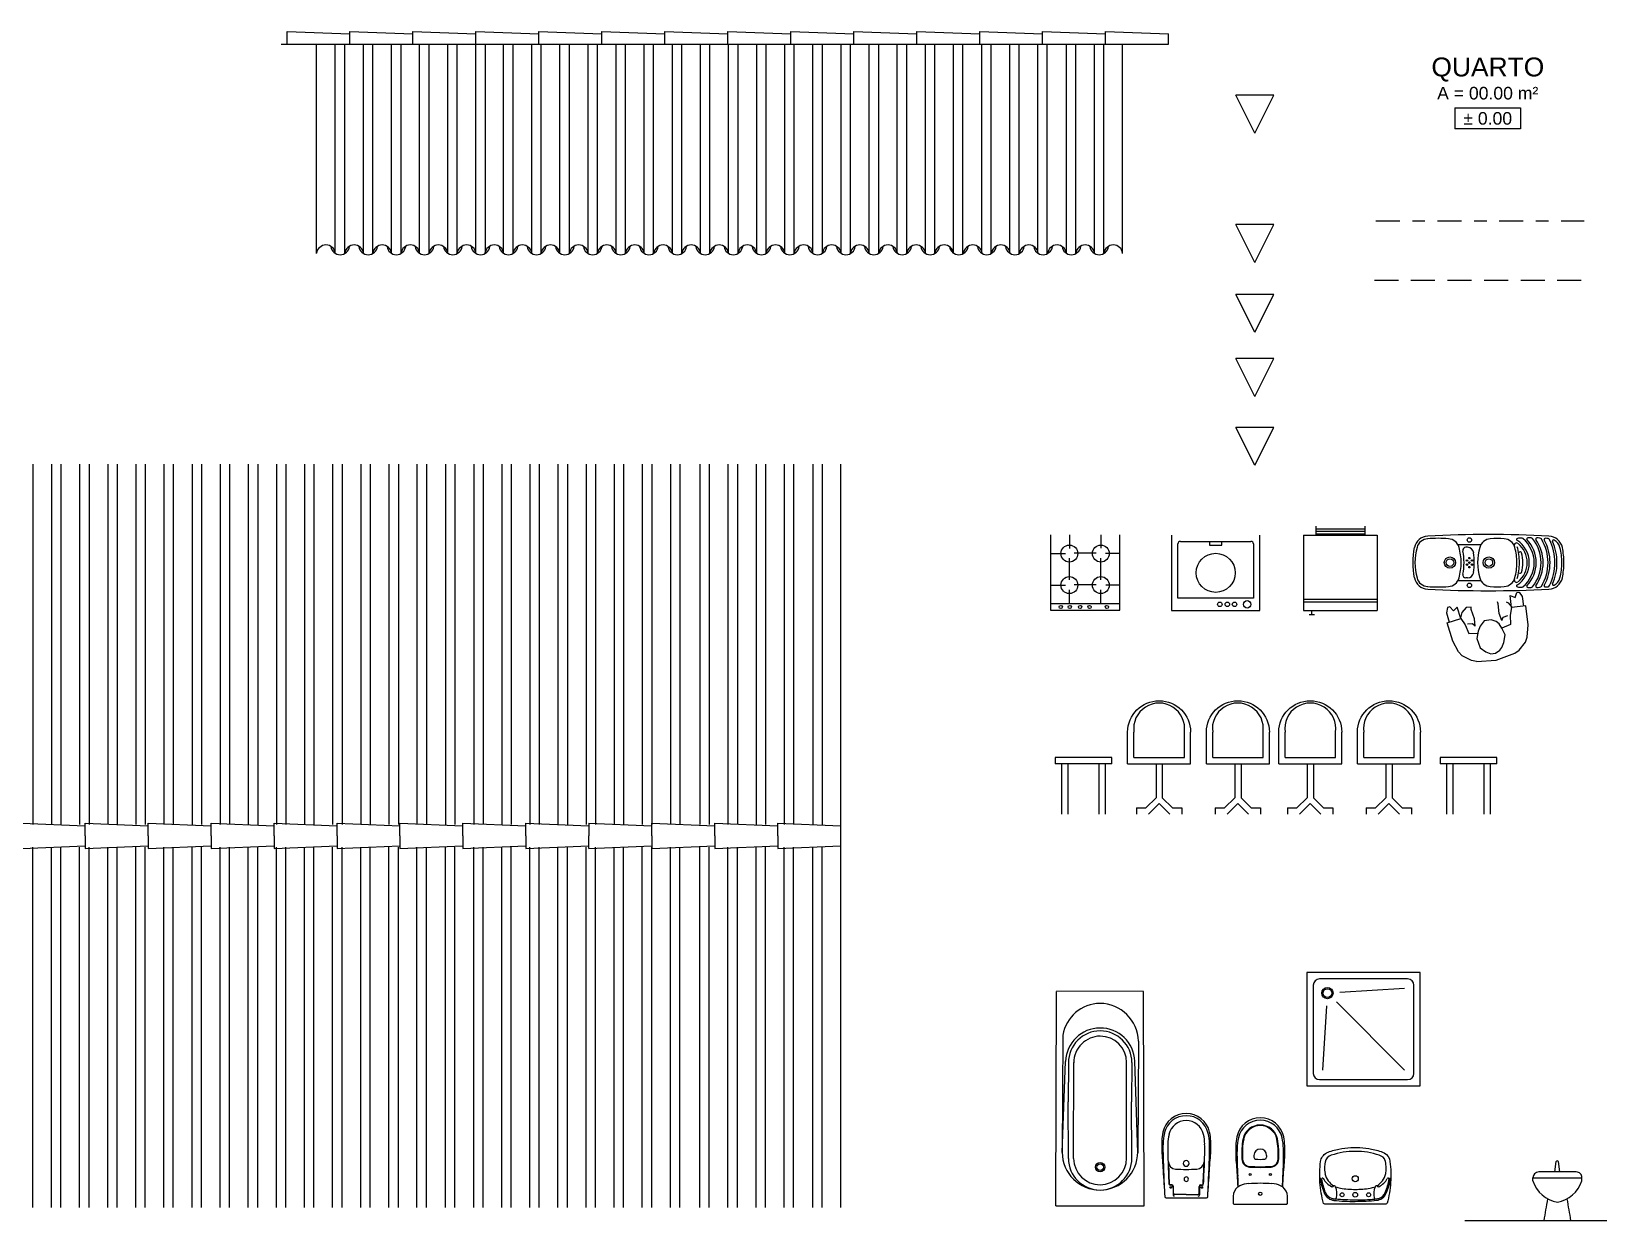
# Model space of a CAD drawing. Header units: millimetres. Extents: x 3638.9 to 3686.5, y 1948.8 to 1978.
# Drawn here: x 3652.98 to 3665.42, y 1967.97 to 1977.41 of the extents above; entities that cross this region are included whole.
import ezdxf

# ---------------------------------------------------------------- set-up
doc = ezdxf.new("R2010")
doc.units = ezdxf.units.MM
doc.linetypes.add('DASHDOT2', pattern=[12.7, 6.35, -3.175, 0, -3.175])
doc.linetypes.add('DASHED2', pattern=[9.525, 6.35, -3.175])
for name, color, linetype in [('Cobertura', 71, 'Continuous'), ('Cotas', 9, 'Continuous'), ('IS', 201, 'Continuous'), ('Janelas', 171, 'Continuous'), ('mobiliario', 61, 'Continuous'), ('Paredes', 7, 'Continuous'), ('Portas', 151, 'Continuous'), ('Texto', 51, 'Continuous'), ('Vista 2', 2, 'Continuous'), ('Vista 3', 8, 'Continuous')]:
    doc.layers.add(name, color=color, linetype=linetype)
doc.styles.get("Standard").update_dxf_attribs({"font": 'arial.ttf'})

msp = doc.modelspace()

# ---------------------------------------------------------------- linework, layer by layer
at = {"layer": 'Cobertura'}
for p, q in [((3655.009, 1977.412), (3655.509, 1977.392)), ((3655.009, 1977.312), (3655.009, 1977.412)), ((3655.509, 1977.412), (3656.009, 1977.392)), ((3655.509, 1977.312), (3655.509, 1977.412)), ((3656.009, 1977.412), (3656.509, 1977.392)), ((3656.009, 1977.312), (3656.009, 1977.412)), ((3656.509, 1977.312), (3656.509, 1977.412)), ((3656.509, 1977.412), (3657.009, 1977.392)), ((3657.009, 1977.412), (3657.509, 1977.392)), ((3657.009, 1977.312), (3657.009, 1977.412)), ((3657.509, 1977.312), (3657.509, 1977.412)), ((3657.509, 1977.412), (3658.009, 1977.392)), ((3658.009, 1977.312), (3658.009, 1977.412)), ((3658.009, 1977.412), (3658.509, 1977.392)), ((3658.509, 1977.412), (3659.009, 1977.392)), ((3658.509, 1977.312), (3658.509, 1977.412)), ((3659.009, 1977.312), (3659.009, 1977.412)), ((3659.009, 1977.412), (3659.509, 1977.392)), ((3659.509, 1977.412), (3660.009, 1977.392)), ((3659.509, 1977.312), (3659.509, 1977.412)), ((3660.009, 1977.312), (3660.009, 1977.412)), ((3660.009, 1977.412), (3660.509, 1977.392)), ((3660.509, 1977.412), (3661.009, 1977.392)), ((3660.509, 1977.312), (3660.509, 1977.412)), ((3661.009, 1977.312), (3661.009, 1977.412)), ((3661.009, 1977.412), (3661.509, 1977.392)), ((3661.509, 1977.412), (3662.009, 1977.392)), ((3661.509, 1977.312), (3661.509, 1977.412)), ((3654.962, 1977.312), (3662.009, 1977.312)), ((3655.244, 1975.65), (3655.244, 1977.312)), ((3655.392, 1975.65), (3655.392, 1977.312)), ((3655.467, 1975.65), (3655.467, 1977.312)), ((3655.616, 1975.65), (3655.616, 1977.312)), ((3655.691, 1975.65), (3655.691, 1977.312)), ((3655.839, 1975.65), (3655.839, 1977.312)), ((3655.914, 1975.65), (3655.914, 1977.312)), ((3656.062, 1975.65), (3656.062, 1977.312)), ((3656.137, 1975.65), (3656.137, 1977.312)), ((3656.286, 1975.65), (3656.286, 1977.312)), ((3656.361, 1975.65), (3656.361, 1977.312)), ((3656.509, 1975.65), (3656.509, 1977.312)), ((3656.584, 1975.65), (3656.584, 1977.312)), ((3656.729, 1975.65), (3656.729, 1977.312)), ((3656.804, 1975.65), (3656.804, 1977.312)), ((3656.952, 1975.65), (3656.952, 1977.312)), ((3657.027, 1975.65), (3657.027, 1977.312)), ((3657.176, 1975.65), (3657.176, 1977.312)), ((3657.251, 1975.65), (3657.251, 1977.312)), ((3657.399, 1975.65), (3657.399, 1977.312)), ((3657.474, 1975.65), (3657.474, 1977.312)), ((3657.622, 1975.65), (3657.622, 1977.312)), ((3657.697, 1975.65), (3657.697, 1977.312)), ((3657.845, 1975.65), (3657.845, 1977.312)), ((3657.92, 1975.65), (3657.92, 1977.312)), ((3658.069, 1975.65), (3658.069, 1977.312)), ((3658.144, 1975.65), (3658.144, 1977.312)), ((3658.292, 1975.65), (3658.292, 1977.312)), ((3658.367, 1975.65), (3658.367, 1977.312)), ((3658.515, 1975.65), (3658.515, 1977.312)), ((3658.59, 1975.65), (3658.59, 1977.312)), ((3658.739, 1975.65), (3658.739, 1977.312)), ((3658.814, 1975.65), (3658.814, 1977.312)), ((3658.962, 1975.65), (3658.962, 1977.312)), ((3659.037, 1975.65), (3659.037, 1977.312)), ((3659.185, 1975.65), (3659.185, 1977.312)), ((3659.26, 1975.65), (3659.26, 1977.312)), ((3659.408, 1975.65), (3659.408, 1977.312)), ((3659.483, 1975.65), (3659.483, 1977.312)), ((3659.483, 1975.65), (3659.483, 1977.312)), ((3659.632, 1975.65), (3659.632, 1977.312)), ((3659.707, 1975.65), (3659.707, 1977.312)), ((3659.855, 1975.65), (3659.855, 1977.312)), ((3659.93, 1975.65), (3659.93, 1977.312)), ((3660.078, 1975.65), (3660.078, 1977.312)), ((3660.153, 1975.65), (3660.153, 1977.312)), ((3660.301, 1975.65), (3660.301, 1977.312)), ((3660.376, 1975.65), (3660.376, 1977.312)), ((3660.525, 1975.65), (3660.525, 1977.312)), ((3660.6, 1975.65), (3660.6, 1977.312)), ((3660.748, 1975.65), (3660.748, 1977.312)), ((3660.823, 1975.65), (3660.823, 1977.312)), ((3660.971, 1975.65), (3660.971, 1977.312)), ((3661.046, 1975.65), (3661.046, 1977.312)), ((3661.198, 1975.65), (3661.198, 1977.312)), ((3661.273, 1975.65), (3661.273, 1977.312)), ((3661.421, 1975.65), (3661.421, 1977.312)), ((3661.496, 1975.65), (3661.496, 1977.312)), ((3661.644, 1975.65), (3661.644, 1977.312)), ((3662.009, 1977.312), (3662.009, 1977.392)), ((3652.99, 1973.976), (3652.99, 1971.116)), ((3653.138, 1973.976), (3653.138, 1971.116)), ((3653.213, 1973.976), (3653.213, 1971.116)), ((3653.362, 1973.976), (3653.362, 1971.116)), ((3653.437, 1973.976), (3653.437, 1971.116)), ((3653.585, 1973.976), (3653.585, 1971.116)), ((3653.66, 1973.976), (3653.66, 1971.116)), ((3653.808, 1973.976), (3653.808, 1971.116)), ((3653.883, 1973.976), (3653.883, 1971.116)), ((3654.031, 1973.976), (3654.031, 1971.116)), ((3654.106, 1973.976), (3654.106, 1971.116)), ((3654.255, 1973.976), (3654.255, 1971.116)), ((3654.33, 1973.976), (3654.33, 1971.116)), ((3654.478, 1973.976), (3654.478, 1971.116)), ((3654.553, 1973.976), (3654.553, 1971.116)), ((3654.701, 1973.976), (3654.701, 1971.116)), ((3654.776, 1973.976), (3654.776, 1971.116)), ((3654.925, 1973.976), (3654.925, 1971.116)), ((3655, 1973.976), (3655, 1971.116)), ((3655.148, 1973.976), (3655.148, 1971.116)), ((3655.223, 1973.976), (3655.223, 1971.116)), ((3655.371, 1973.976), (3655.371, 1971.116)), ((3655.446, 1973.976), (3655.446, 1971.116)), ((3655.594, 1973.976), (3655.594, 1971.116)), ((3655.669, 1973.976), (3655.669, 1971.116)), ((3655.818, 1973.976), (3655.818, 1971.116)), ((3655.893, 1973.976), (3655.893, 1971.116)), ((3656.041, 1973.976), (3656.041, 1971.116)), ((3656.116, 1973.976), (3656.116, 1971.116)), ((3656.267, 1973.976), (3656.267, 1971.116)), ((3656.342, 1973.976), (3656.342, 1971.116)), ((3656.491, 1973.976), (3656.491, 1971.116)), ((3656.566, 1973.976), (3656.566, 1971.116)), ((3656.714, 1973.976), (3656.714, 1971.116)), ((3656.789, 1973.976), (3656.789, 1971.116)), ((3656.937, 1973.976), (3656.937, 1971.116)), ((3657.012, 1973.976), (3657.012, 1971.116)), ((3657.16, 1973.976), (3657.16, 1971.116)), ((3657.235, 1973.976), (3657.235, 1971.116)), ((3657.384, 1973.976), (3657.384, 1971.116)), ((3657.459, 1973.976), (3657.459, 1971.116)), ((3657.607, 1973.976), (3657.607, 1971.116)), ((3657.682, 1973.976), (3657.682, 1971.116)), ((3657.83, 1973.976), (3657.83, 1971.116)), ((3657.905, 1973.976), (3657.905, 1971.116)), ((3658.053, 1973.976), (3658.053, 1971.116)), ((3658.128, 1973.976), (3658.128, 1971.116)), ((3658.286, 1973.976), (3658.286, 1971.116)), ((3658.361, 1973.976), (3658.361, 1971.116)), ((3658.51, 1973.976), (3658.51, 1971.116)), ((3658.585, 1973.976), (3658.585, 1971.116)), ((3658.733, 1973.976), (3658.733, 1971.116)), ((3658.808, 1973.976), (3658.808, 1971.116)), ((3658.956, 1973.976), (3658.956, 1971.116)), ((3659.031, 1973.976), (3659.031, 1971.116)), ((3659.183, 1973.976), (3659.183, 1971.116)), ((3659.258, 1973.976), (3659.258, 1971.116)), ((3659.406, 1971.027), (3659.406, 1973.976)), ((3652.906, 1971.127), (3653.406, 1971.107)), ((3653.406, 1971.127), (3653.906, 1971.107)), ((3653.406, 1971.027), (3653.406, 1971.127)), ((3653.906, 1971.127), (3654.406, 1971.107)), ((3653.906, 1971.027), (3653.906, 1971.127)), ((3654.406, 1971.027), (3654.406, 1971.127)), ((3654.406, 1971.127), (3654.906, 1971.107)), ((3654.906, 1971.027), (3654.906, 1971.127)), ((3654.906, 1971.127), (3655.406, 1971.107)), ((3655.406, 1971.127), (3655.906, 1971.107)), ((3655.406, 1971.027), (3655.406, 1971.127)), ((3655.906, 1971.127), (3656.406, 1971.107)), ((3655.906, 1971.027), (3655.906, 1971.127)), ((3656.406, 1971.127), (3656.906, 1971.107)), ((3656.406, 1971.027), (3656.406, 1971.127)), ((3656.906, 1971.027), (3656.906, 1971.127)), ((3656.906, 1971.127), (3657.406, 1971.107)), ((3657.406, 1971.127), (3657.906, 1971.107)), ((3657.406, 1971.127), (3657.406, 1971.027)), ((3657.906, 1971.127), (3658.406, 1971.107)), ((3657.906, 1971.027), (3657.906, 1971.127)), ((3658.406, 1971.027), (3658.406, 1971.127)), ((3658.406, 1971.127), (3658.906, 1971.107)), ((3658.906, 1971.127), (3659.406, 1971.107)), ((3658.906, 1971.027), (3658.906, 1971.127)), ((3652.906, 1970.926), (3653.406, 1970.946)), ((3652.99, 1968.077), (3652.99, 1970.937)), ((3653.138, 1968.077), (3653.138, 1970.937)), ((3653.213, 1968.077), (3653.213, 1970.937)), ((3653.362, 1968.077), (3653.362, 1970.937)), ((3653.406, 1971.026), (3653.406, 1970.926)), ((3653.406, 1970.926), (3653.906, 1970.946)), ((3653.437, 1968.077), (3653.437, 1970.937)), ((3653.585, 1968.077), (3653.585, 1970.937)), ((3653.66, 1968.077), (3653.66, 1970.937)), ((3653.808, 1968.077), (3653.808, 1970.937)), ((3653.883, 1968.077), (3653.883, 1970.937)), ((3653.906, 1971.026), (3653.906, 1970.926)), ((3653.906, 1970.926), (3654.406, 1970.946)), ((3654.031, 1968.077), (3654.031, 1970.937)), ((3654.106, 1968.077), (3654.106, 1970.937)), ((3654.255, 1968.077), (3654.255, 1970.937)), ((3654.33, 1968.077), (3654.33, 1970.937)), ((3654.406, 1971.026), (3654.406, 1970.926)), ((3654.406, 1970.926), (3654.906, 1970.946)), ((3654.478, 1968.077), (3654.478, 1970.937)), ((3654.553, 1968.077), (3654.553, 1970.937)), ((3654.701, 1968.077), (3654.701, 1970.937)), ((3654.776, 1968.077), (3654.776, 1970.937)), ((3654.906, 1971.026), (3654.906, 1970.926)), ((3654.906, 1970.926), (3655.406, 1970.946)), ((3654.925, 1968.077), (3654.925, 1970.937)), ((3655, 1968.077), (3655, 1970.937)), ((3655.148, 1968.077), (3655.148, 1970.937)), ((3655.223, 1968.077), (3655.223, 1970.937)), ((3655.371, 1968.077), (3655.371, 1970.937)), ((3655.406, 1971.026), (3655.406, 1970.926)), ((3655.406, 1970.926), (3655.906, 1970.946)), ((3655.446, 1968.077), (3655.446, 1970.937)), ((3655.594, 1968.077), (3655.594, 1970.937)), ((3655.669, 1968.077), (3655.669, 1970.937)), ((3655.818, 1968.077), (3655.818, 1970.937)), ((3655.893, 1968.077), (3655.893, 1970.937)), ((3655.906, 1971.026), (3655.906, 1970.926)), ((3655.906, 1970.926), (3656.406, 1970.946)), ((3656.041, 1968.077), (3656.041, 1970.937)), ((3656.116, 1968.077), (3656.116, 1970.937)), ((3656.267, 1968.077), (3656.267, 1970.937)), ((3656.342, 1968.077), (3656.342, 1970.937)), ((3656.406, 1971.026), (3656.406, 1970.926)), ((3656.406, 1970.926), (3656.906, 1970.946)), ((3656.491, 1968.077), (3656.491, 1970.937)), ((3656.566, 1968.077), (3656.566, 1970.937)), ((3656.714, 1968.077), (3656.714, 1970.937)), ((3656.789, 1968.077), (3656.789, 1970.937)), ((3656.906, 1971.026), (3656.906, 1970.926)), ((3656.906, 1970.926), (3657.406, 1970.946)), ((3656.937, 1968.077), (3656.937, 1970.937)), ((3657.012, 1968.077), (3657.012, 1970.937)), ((3657.16, 1968.077), (3657.16, 1970.937)), ((3657.235, 1968.077), (3657.235, 1970.937)), ((3657.384, 1968.077), (3657.384, 1970.937)), ((3657.406, 1970.926), (3657.406, 1971.026)), ((3657.406, 1970.926), (3657.906, 1970.946)), ((3657.459, 1968.077), (3657.459, 1970.937)), ((3657.607, 1968.077), (3657.607, 1970.937)), ((3657.682, 1968.077), (3657.682, 1970.937)), ((3657.83, 1968.077), (3657.83, 1970.937)), ((3657.905, 1968.077), (3657.905, 1970.937)), ((3657.906, 1971.026), (3657.906, 1970.926)), ((3657.906, 1970.926), (3658.406, 1970.946)), ((3658.053, 1968.077), (3658.053, 1970.937)), ((3658.128, 1968.077), (3658.128, 1970.937)), ((3658.286, 1968.077), (3658.286, 1970.937)), ((3658.361, 1968.077), (3658.361, 1970.937)), ((3658.406, 1971.026), (3658.406, 1970.926)), ((3658.406, 1970.926), (3658.906, 1970.946)), ((3658.51, 1968.077), (3658.51, 1970.937)), ((3658.585, 1968.077), (3658.585, 1970.937)), ((3658.733, 1968.077), (3658.733, 1970.937)), ((3658.808, 1968.077), (3658.808, 1970.937)), ((3658.906, 1971.026), (3658.906, 1970.926)), ((3658.906, 1970.926), (3659.406, 1970.946)), ((3658.956, 1968.077), (3658.956, 1970.937)), ((3659.031, 1968.077), (3659.031, 1970.937)), ((3659.183, 1968.077), (3659.183, 1970.937)), ((3659.258, 1968.077), (3659.258, 1970.937)), ((3659.406, 1968.077), (3659.406, 1971.026))]:
    msp.add_line(p, q, dxfattribs=at)
for centre, start, end in [((3655.318, 1975.642), 6.6343, 173.3657), ((3655.431, 1975.714), 186.6343, 353.3657), ((3655.542, 1975.642), 6.6343, 173.3657), ((3655.653, 1975.714), 186.6343, 353.3657), ((3655.765, 1975.642), 6.6343, 173.3657), ((3655.877, 1975.714), 186.6343, 353.3657), ((3655.988, 1975.642), 6.6343, 173.3657), ((3656.1, 1975.714), 186.6343, 353.3657), ((3656.211, 1975.642), 6.6343, 173.3657), ((3656.325, 1975.714), 186.6343, 353.3657), ((3656.435, 1975.642), 6.6343, 173.3657), ((3656.546, 1975.714), 186.6343, 353.3657), ((3656.655, 1975.642), 6.6343, 173.3657), ((3656.767, 1975.714), 186.6343, 353.3657), ((3656.878, 1975.642), 6.6343, 173.3657), ((3656.99, 1975.714), 186.6343, 353.3657), ((3657.101, 1975.642), 6.6343, 173.3657), ((3657.215, 1975.714), 186.6343, 353.3657), ((3657.325, 1975.642), 6.6343, 173.3657), ((3657.436, 1975.714), 186.6343, 353.3657), ((3657.548, 1975.642), 6.6343, 173.3657), ((3657.66, 1975.714), 186.6343, 353.3657), ((3657.771, 1975.642), 6.6343, 173.3657), ((3657.883, 1975.714), 186.6343, 353.3657), ((3657.995, 1975.642), 6.6343, 173.3657), ((3658.108, 1975.714), 186.6343, 353.3657), ((3658.218, 1975.642), 6.6343, 173.3657), ((3658.329, 1975.714), 186.6343, 353.3657), ((3658.441, 1975.642), 6.6343, 173.3657), ((3658.553, 1975.714), 186.6343, 353.3657), ((3658.664, 1975.642), 6.6343, 173.3657), ((3658.776, 1975.714), 186.6343, 353.3657), ((3658.888, 1975.642), 6.6343, 173.3657), ((3659.001, 1975.714), 186.6343, 353.3657), ((3659.111, 1975.642), 6.6343, 173.3657), ((3659.222, 1975.714), 186.6343, 353.3657), ((3659.334, 1975.642), 6.6343, 173.3657), ((3659.447, 1975.714), 186.6343, 353.3657), ((3659.557, 1975.642), 6.6343, 173.3657), ((3659.669, 1975.714), 186.6343, 353.3657), ((3659.781, 1975.642), 6.6343, 173.3657), ((3659.894, 1975.714), 186.6343, 353.3657), ((3660.004, 1975.642), 6.6343, 173.3657), ((3660.116, 1975.714), 186.6343, 353.3657), ((3660.227, 1975.642), 6.6343, 173.3657), ((3660.343, 1975.714), 186.6343, 353.3657), ((3660.454, 1975.642), 6.6343, 173.3657), ((3660.565, 1975.714), 186.6343, 353.3657), ((3660.677, 1975.642), 6.6343, 173.3657), ((3660.789, 1975.714), 186.6343, 353.3657), ((3660.9, 1975.642), 6.6343, 173.3657), ((3661.012, 1975.714), 186.6343, 353.3657), ((3661.123, 1975.642), 6.6343, 173.3657), ((3661.237, 1975.714), 186.6343, 353.3657), ((3661.347, 1975.642), 6.6343, 173.3657), ((3661.458, 1975.714), 186.6343, 353.3657), ((3661.57, 1975.642), 6.6343, 173.3657)]:
    msp.add_arc(centre, 0.0746, start, end, dxfattribs=at)
at = {"layer": 'Cotas'}
for p, q in [((3664.282, 1976.804), (3664.804, 1976.804)), ((3664.282, 1976.804), (3664.282, 1976.638)), ((3664.804, 1976.804), (3664.804, 1976.638)), ((3664.804, 1976.638), (3664.282, 1976.638))]:
    msp.add_line(p, q, dxfattribs=at)
at = {"layer": 'IS'}
for p, q in [((3663.157, 1969.841), (3663.157, 1969.141)), ((3663.907, 1969.891), (3663.207, 1969.891)), ((3663.37, 1969.785), (3663.883, 1969.817)), ((3663.957, 1969.141), (3663.957, 1969.841)), ((3661.113, 1968.089), (3661.119, 1969.792)), ((3661.81, 1969.792), (3661.119, 1969.794)), ((3661.816, 1968.089), (3661.81, 1969.792)), ((3663.341, 1969.708), (3663.883, 1969.165)), ((3663.264, 1969.678), (3663.231, 1969.165)), ((3661.169, 1969.444), (3661.164, 1968.514)), ((3661.769, 1969.397), (3661.764, 1968.509)), ((3661.164, 1968.514), (3661.191, 1969.236)), ((3661.214, 1969.225), (3661.211, 1968.914)), ((3661.255, 1968.466), (3661.256, 1969.226)), ((3661.675, 1968.468), (3661.676, 1969.227)), ((3661.718, 1969.227), (3661.715, 1968.916)), ((3661.764, 1968.509), (3661.741, 1969.238)), ((3663.207, 1969.091), (3663.907, 1969.091)), ((3661.213, 1968.466), (3661.211, 1968.914)), ((3661.717, 1968.468), (3661.715, 1968.916)), ((3662.687, 1968.49), (3662.687, 1968.475)), ((3662.787, 1968.49), (3662.787, 1968.475)), ((3665.075, 1968.358), (3665.086, 1968.441)), ((3665.115, 1968.358), (3665.104, 1968.441)), ((3664.902, 1968.288), (3664.902, 1968.312)), ((3665.246, 1968.358), (3664.948, 1968.358)), ((3665.29, 1968.288), (3665.29, 1968.312)), ((3662.034, 1968.257), (3662.022, 1968.257)), ((3662.034, 1968.253), (3662.022, 1968.253)), ((3662.044, 1968.243), (3662.044, 1968.176)), ((3662.048, 1968.189), (3662.048, 1968.243)), ((3662.251, 1968.189), (3662.251, 1968.243)), ((3662.254, 1968.243), (3662.254, 1968.176)), ((3662.264, 1968.257), (3662.277, 1968.257)), ((3662.264, 1968.253), (3662.277, 1968.253)), ((3665.29, 1968.309), (3664.902, 1968.309)), ((3661.113, 1968.089), (3661.816, 1968.089)), ((3662.149, 1968.179), (3662.058, 1968.179)), ((3662.149, 1968.179), (3662.241, 1968.179)), ((3662.952, 1968.106), (3662.952, 1968.163)), ((3664.362, 1967.972), (3670.836, 1967.972))]:
    msp.add_line(p, q, dxfattribs=at)
msp.add_lwpolyline([(3663.107, 1969.041), (3664.007, 1969.041), (3664.007, 1969.941), (3663.107, 1969.941)], close=True, dxfattribs=at)
for points in [[(3662.31, 1968.153, 0.393552), (3662.32, 1968.163, 0.003469), (3662.333, 1968.37, -0.004472), (3662.339, 1968.451, 0.032048), (3662.344, 1968.604, 0.043048), (3662.335, 1968.673, 0.354689), (3662.149, 1968.823, 0.354689), (3661.963, 1968.673, 0.043048), (3661.955, 1968.604, 0.032048), (3661.96, 1968.451, -0.004472), (3661.965, 1968.37, 0.003469), (3661.979, 1968.163, 0.393552), (3661.989, 1968.153), (3662.149, 1968.153)], [(3662.737, 1968.103), (3662.946, 1968.103, 0.414214), (3662.952, 1968.109), (3662.952, 1968.166, 0.238984), (3662.915, 1968.239, 0.001601), (3662.921, 1968.335, -0.004472), (3662.927, 1968.415, 0.032048), (3662.931, 1968.568, 0.043048), (3662.923, 1968.637, 0.354689), (3662.737, 1968.788, 0.354689), (3662.551, 1968.637, 0.043048), (3662.543, 1968.568, 0.032048), (3662.547, 1968.415, -0.004472), (3662.553, 1968.335, 0.001601), (3662.559, 1968.239, 0.238984), (3662.522, 1968.166), (3662.522, 1968.109, 0.414214), (3662.528, 1968.103)], [(3663.362, 1968.54, -0.040709), (3663.457, 1968.552), (3663.491, 1968.553), (3663.527, 1968.552, -0.040709), (3663.621, 1968.54, -0.052997), (3663.72, 1968.51, -0.250363), (3663.767, 1968.441, -0.053538), (3663.772, 1968.274, -0.051436), (3663.744, 1968.11, -0.364904), (3663.734, 1968.103), (3663.491, 1968.103), (3663.249, 1968.103, -0.323644), (3663.239, 1968.109, -0.051895), (3663.211, 1968.274, -0.053129), (3663.216, 1968.44, -0.254189), (3663.264, 1968.51, -0.052997), (3663.362, 1968.54, -0.093119)]]:
    msp.add_lwpolyline(points, format="xyb", close=True, dxfattribs=at)
for centre, radius in [((3663.27, 1969.778), 0.045), ((3663.27, 1969.778), 0.035), ((3661.465, 1968.397), 0.0375), ((3661.465, 1968.397), 0.026), ((3662.657, 1968.339), 0.008), ((3662.817, 1968.339), 0.008), ((3663.491, 1968.304), 0.0244), ((3662.027, 1968.236), 0.0075), ((3662.272, 1968.236), 0.0075), ((3662.737, 1968.185), 0.0135), ((3663.387, 1968.177), 0.0159), ((3663.491, 1968.177), 0.0186), ((3663.597, 1968.177), 0.0159)]:
    msp.add_circle(centre, radius, dxfattribs=at)
for centre, radius, start, end in [((3663.207, 1969.841), 0.05, 90, 180), ((3663.907, 1969.841), 0.05, 0, 90), ((3661.466, 1969.396), 0.3, 90.1968, 170.9313), ((3661.463, 1969.39), 0.306, 1.3188, 89.7297), ((3661.466, 1969.226), 0.275, 90.1968, 177.9782), ((3661.466, 1969.226), 0.252, 90.1968, 180.1968), ((3661.466, 1969.226), 0.21, 90.1968, 180.1968), ((3661.466, 1969.226), 0.275, 2.4153, 90.1968), ((3661.466, 1969.226), 0.252, 0.1968, 90.1968), ((3661.466, 1969.226), 0.21, 0.1968, 90.1968), ((3663.207, 1969.141), 0.05, 180, 270), ((3663.907, 1969.141), 0.05, 270, 0), ((3662.149, 1968.627), 0.178, 90, 167.7106), ((3662.149, 1968.627), 0.14, 90, 167.7106), ((3662.149, 1968.627), 0.178, 12.2894, 90), ((3662.149, 1968.627), 0.14, 12.2894, 90), ((3662.737, 1968.591), 0.178, 90, 167.7106), ((3662.737, 1968.591), 0.14, 90, 167.7106), ((3662.737, 1968.591), 0.135, 90, 167.7106), ((3662.737, 1968.591), 0.178, 12.2894, 90), ((3662.737, 1968.591), 0.14, 12.2894, 90), ((3662.737, 1968.591), 0.135, 12.2894, 90), ((3663.264, 1968.533), 1.3, 177.8769, 180.8943), ((3662.415, 1968.569), 0.45, 167.7106, 178.4657), ((3663.264, 1968.533), 1.262, 177.8769, 180.8943), ((3662.415, 1968.569), 0.412, 167.7106, 178.4657), ((3661.884, 1968.569), 0.412, 1.5343, 12.2894), ((3661.034, 1968.533), 1.262, 359.1057, 2.1231), ((3661.884, 1968.569), 0.45, 1.5343, 12.2894), ((3661.034, 1968.533), 1.3, 359.1057, 2.1231), ((3663.003, 1968.533), 0.45, 167.7106, 178.4657), ((3663.003, 1968.533), 0.412, 167.7106, 178.4657), ((3663.003, 1968.533), 0.407, 167.7106, 178.4657), ((3662.471, 1968.533), 0.407, 1.5343, 12.2894), ((3662.471, 1968.533), 0.412, 1.5343, 12.2894), ((3662.471, 1968.533), 0.45, 1.5343, 12.2894), ((3661.464, 1968.515), 0.3, 180.1968, 270.1968), ((3661.465, 1968.467), 0.252, 180.1968, 270.1968), ((3661.465, 1968.467), 0.21, 180.1968, 270.1968), ((3661.465, 1968.467), 0.21, 270.1968, 0.1968), ((3661.464, 1968.515), 0.3, 270.1968, 0.1968), ((3661.465, 1968.467), 0.252, 270.1968, 0.1968), ((3667.464, 1968.61), 5.5, 181.0116, 182.6085), ((3667.464, 1968.61), 5.462, 181.0116, 182.6085), ((3667.464, 1968.61), 5.459, 181.7896, 182.6085), ((3662.068, 1968.441), 0.06, 181.7896, 267.5903), ((3662.149, 1968.426), 0.023, 90, 270), ((3662.149, 1968.426), 0.023, 270, 90), ((3662.231, 1968.441), 0.06, 272.4097, 358.2104), ((3656.835, 1968.61), 5.459, 357.3915, 358.2104), ((3656.835, 1968.61), 5.462, 357.3915, 358.9884), ((3656.835, 1968.61), 5.5, 357.3915, 358.9884), ((3663.852, 1968.497), 1.3, 177.8769, 180.8943), ((3668.052, 1968.574), 5.5, 181.0116, 182.6085), ((3663.852, 1968.497), 1.262, 177.8769, 180.8943), ((3668.052, 1968.574), 5.462, 181.0116, 181.1837), ((3662.656, 1968.462), 0.065, 181.1837, 266.7423), ((3663.852, 1968.497), 1.257, 177.8769, 180.8943), ((3668.052, 1968.574), 5.457, 181.0116, 181.1837), ((3662.656, 1968.462), 0.06, 181.1837, 266.7423), ((3662.737, 1968.49), 0.05, 360, 180), ((3662.702, 1968.475), 0.015, 180, 262.9459), ((3662.737, 1968.758), 0.3, 262.9459, 277.0541), ((3662.772, 1968.475), 0.015, 277.0541, 360), ((3662.819, 1968.462), 0.065, 273.2577, 358.8163), ((3662.819, 1968.462), 0.06, 273.2577, 358.8163), ((3661.622, 1968.497), 1.257, 359.1057, 2.1231), ((3657.423, 1968.574), 5.457, 358.8163, 358.9884), ((3661.622, 1968.497), 1.262, 359.1057, 2.1231), ((3657.423, 1968.574), 5.462, 358.8163, 358.9884), ((3657.423, 1968.574), 5.5, 357.3915, 358.9884), ((3661.622, 1968.497), 1.3, 359.1057, 2.1231), ((3663.477, 1968.39), 0.23, 165.8769, 190.7309), ((3663.316, 1968.427), 0.0652, 103.3028, 171.0562), ((3663.488, 1967.952), 0.57, 89.6991, 109.1598), ((3663.494, 1967.945), 0.577, 70.9575, 90.2999), ((3663.667, 1968.427), 0.0652, 17.2775, 76.6972), ((3663.507, 1968.39), 0.23, 349.2691, 14.1231), ((3665.095, 1968.437), 0.00978, 21.7005, 158.2995), ((3676.956, 1968.984), 15, 182.3853, 183.1369), ((3676.956, 1968.984), 14.962, 182.3853, 182.7612), ((3676.956, 1968.984), 14.959, 182.3853, 182.7612), ((3662.149, 1970.379), 2, 267.5903, 270), ((3662.149, 1968.301), 0.0175, 90, 270), ((3662.149, 1970.379), 2, 270, 272.4097), ((3662.149, 1968.301), 0.0175, 270, 90), ((3647.342, 1968.984), 14.959, 357.2388, 357.6147), ((3647.342, 1968.984), 14.962, 357.2388, 357.6147), ((3647.342, 1968.984), 15, 356.8631, 357.6147), ((3677.544, 1968.948), 15, 182.3853, 182.7047), ((3662.737, 1969.895), 1.495, 266.7423, 273.2577), ((3662.737, 1969.895), 1.5, 266.7423, 273.2577), ((3647.93, 1968.948), 15, 357.2953, 357.6147), ((3663.58, 1968.344), 0.368, 185.0481, 205.6474), ((3663.399, 1968.377), 0.152, 191.3963, 216.3097), ((3663.584, 1968.377), 0.152, 323.6903, 348.6037), ((3663.403, 1968.344), 0.368, 334.3526, 354.9519), ((3664.948, 1968.312), 0.046, 90, 180), ((3665.247, 1968.315), 0.0433, 356.3749, 91.7765), ((3662.022, 1968.263), 0.01, 182.7612, 270), ((3662.022, 1968.263), 0.0065, 182.7612, 270), ((3662.034, 1968.243), 0.0135, 360, 90), ((3662.034, 1968.243), 0.01, 360, 90), ((3662.058, 1968.189), 0.01, 180, 270), ((3662.241, 1968.189), 0.01, 270, 360), ((3662.264, 1968.243), 0.0135, 90, 180), ((3662.264, 1968.243), 0.01, 90, 180), ((3662.277, 1968.263), 0.0065, 270, 357.2388), ((3662.277, 1968.263), 0.01, 270, 357.2388), ((3662.612, 1968.166), 0.09, 114.0152, 126.2374), ((3662.657, 1968.066), 0.2, 93.5384, 114.0151), ((3662.737, 1966.768), 1.5, 90, 93.5384), ((3662.737, 1966.768), 1.5, 86.4616, 90), ((3662.817, 1968.066), 0.2, 65.9849, 86.4616), ((3662.862, 1968.166), 0.09, 53.7626, 65.9848), ((3663.231, 1968.302), 0.00714, 27.2386, 188.5439), ((3663.652, 1968.364), 0.433, 188.318, 203.0209), ((3663.371, 1968.378), 0.152, 208.4137, 243.9092), ((3663.325, 1968.223), 0.0765, 202.1807, 256.0697), ((3663.396, 1968.375), 0.148, 216.1981, 238.5335), ((3663.308, 1968.252), 0.011, 250.2151, 313.662), ((3663.324, 1968.237), 0.0109, 22.1304, 141.3887), ((3663.217, 1968.186), 0.129, 344.5491, 24.9214), ((3663.411, 1968.43), 0.204, 247.8977, 259.4684), ((3663.496, 1969.094), 0.874, 261.9613, 269.6754), ((3663.486, 1969.112), 0.892, 270.3212, 277.9576), ((3663.572, 1968.43), 0.204, 280.5316, 292.1023), ((3663.766, 1968.186), 0.129, 155.0786, 195.4509), ((3663.659, 1968.237), 0.0109, 38.6113, 157.8696), ((3663.587, 1968.375), 0.148, 301.4665, 323.8019), ((3663.675, 1968.252), 0.011, 226.338, 289.7849), ((3663.659, 1968.223), 0.0765, 283.9303, 337.8193), ((3663.612, 1968.378), 0.152, 296.0908, 331.5863), ((3663.331, 1968.364), 0.433, 336.9791, 351.682), ((3663.752, 1968.302), 0.00714, 351.4561, 152.7614), ((3665.133, 1968.357), 0.241, 196.6391, 261.16), ((3665.059, 1968.357), 0.241, 278.84, 343.3609), ((3661.989, 1968.163), 0.01, 183.1369, 270), ((3662.054, 1968.176), 0.01, 180, 270), ((3662.244, 1968.176), 0.01, 270, 360), ((3662.31, 1968.163), 0.01, 270, 356.8631), ((3663.33, 1968.223), 0.0902, 204.9173, 264.3333), ((3663.356, 1968.337), 0.195, 255.2369, 263.8758), ((3663.51, 1970.222), 2.098, 264.8386, 269.4853), ((3663.223, 1968.24), 0.147, 319.4039, 323.4977), ((3663.509, 1970.239), 2.102, 265.2421, 269.4988), ((3663.472, 1970.271), 2.135, 270.4974, 274.7216), ((3663.472, 1970.252), 2.127, 270.5111, 275.1252), ((3663.76, 1968.24), 0.147, 216.5023, 220.5961), ((3663.627, 1968.337), 0.195, 276.1242, 284.7631), ((3663.653, 1968.223), 0.0902, 275.6667, 335.0827), ((3676.105, 1966.161), 11.263, 169.8572, 170.7502), ((3654.087, 1966.161), 11.263, 9.2498, 10.1428)]:
    msp.add_arc(centre, radius, start, end, dxfattribs=at)
at = {"layer": 'Janelas'}
for p, q in [((3662.844, 1975.878), (3662.544, 1975.878)), ((3662.694, 1975.578), (3662.544, 1975.878)), ((3662.694, 1975.578), (3662.844, 1975.878))]:
    msp.add_line(p, q, dxfattribs=at)
at = {"layer": 'mobiliario'}
for p, q in [((3661.071, 1973.417), (3661.071, 1972.817)), ((3661.221, 1973.417), (3661.221, 1973.306)), ((3661.471, 1973.417), (3661.471, 1973.309)), ((3661.621, 1972.817), (3661.621, 1973.417)), ((3662.033, 1973.414), (3662.033, 1972.814)), ((3662.733, 1972.814), (3662.733, 1973.414)), ((3663.079, 1973.414), (3663.666, 1973.414)), ((3663.079, 1973.414), (3663.079, 1972.814)), ((3663.179, 1973.484), (3663.179, 1973.414)), ((3663.179, 1973.464), (3663.566, 1973.464)), ((3663.179, 1973.444), (3663.566, 1973.444)), ((3663.179, 1973.424), (3663.566, 1973.424)), ((3663.566, 1973.484), (3663.566, 1973.414)), ((3663.666, 1973.414), (3663.666, 1972.814)), ((3662.083, 1972.914), (3662.083, 1973.344)), ((3662.103, 1973.364), (3662.663, 1973.364)), ((3662.333, 1973.364), (3662.333, 1973.334)), ((3662.333, 1973.334), (3662.433, 1973.334)), ((3662.433, 1973.334), (3662.433, 1973.364)), ((3662.683, 1973.344), (3662.683, 1972.914)), ((3664.382, 1973.317), (3664.37, 1973.317)), ((3661.071, 1973.267), (3661.19, 1973.267)), ((3661.221, 1973.059), (3661.221, 1973.23)), ((3661.434, 1973.269), (3661.258, 1973.269)), ((3661.471, 1973.059), (3661.471, 1973.23)), ((3661.621, 1973.267), (3661.508, 1973.267)), ((3664.382, 1973.074), (3664.37, 1973.074)), ((3661.071, 1973.017), (3661.19, 1973.017)), ((3661.221, 1972.867), (3661.221, 1972.98)), ((3661.434, 1973.019), (3661.258, 1973.019)), ((3661.471, 1972.867), (3661.471, 1972.98)), ((3661.621, 1973.017), (3661.511, 1973.017)), ((3664.72, 1972.933), (3664.76, 1972.918)), ((3664.732, 1972.838), (3664.72, 1972.933)), ((3664.76, 1972.918), (3664.774, 1972.959)), ((3664.774, 1972.959), (3664.793, 1972.961)), ((3664.793, 1972.961), (3664.817, 1972.926)), ((3664.817, 1972.926), (3664.826, 1972.85)), ((3661.621, 1972.867), (3661.071, 1972.867)), ((3661.071, 1972.817), (3661.621, 1972.817)), ((3662.033, 1972.814), (3662.733, 1972.814)), ((3662.683, 1972.914), (3662.083, 1972.914)), ((3663.079, 1972.904), (3663.666, 1972.904)), ((3663.079, 1972.884), (3663.666, 1972.884)), ((3663.079, 1972.814), (3663.666, 1972.814)), ((3663.144, 1972.814), (3663.144, 1972.784)), ((3664.223, 1972.838), (3664.216, 1972.796)), ((3664.216, 1972.796), (3664.238, 1972.723)), ((3664.241, 1972.844), (3664.223, 1972.838)), ((3664.27, 1972.813), (3664.241, 1972.844)), ((3664.301, 1972.842), (3664.27, 1972.813)), ((3664.329, 1972.751), (3664.301, 1972.842)), ((3664.338, 1972.798), (3664.328, 1972.757)), ((3664.373, 1972.839), (3664.338, 1972.798)), ((3664.411, 1972.842), (3664.373, 1972.839)), ((3664.412, 1972.823), (3664.411, 1972.842)), ((3664.437, 1972.748), (3664.412, 1972.823)), ((3664.627, 1972.869), (3664.621, 1972.884)), ((3664.635, 1972.791), (3664.627, 1972.869)), ((3664.654, 1972.737), (3664.635, 1972.791)), ((3664.69, 1972.884), (3664.705, 1972.877)), ((3664.705, 1972.877), (3664.731, 1972.844)), ((3664.732, 1972.838), (3664.72, 1972.779)), ((3664.845, 1972.852), (3664.732, 1972.838)), ((3664.864, 1972.701), (3664.845, 1972.852)), ((3663.125, 1972.784), (3663.167, 1972.784)), ((3664.22, 1972.718), (3664.329, 1972.751)), ((3664.265, 1972.572), (3664.22, 1972.718)), ((3664.329, 1972.751), (3664.364, 1972.702)), ((3664.364, 1972.702), (3664.393, 1972.633)), ((3664.421, 1972.709), (3664.383, 1972.706)), ((3664.442, 1972.691), (3664.421, 1972.709)), ((3664.442, 1972.691), (3664.437, 1972.748)), ((3664.482, 1972.692), (3664.467, 1972.651)), ((3664.515, 1972.734), (3664.482, 1972.692)), ((3664.571, 1972.741), (3664.515, 1972.734)), ((3664.611, 1972.727), (3664.571, 1972.741)), ((3664.633, 1972.71), (3664.611, 1972.727)), ((3664.656, 1972.675), (3664.633, 1972.71)), ((3664.654, 1972.737), (3664.666, 1972.762)), ((3664.723, 1972.704), (3664.656, 1972.675)), ((3664.682, 1972.621), (3664.656, 1972.675)), ((3664.666, 1972.762), (3664.702, 1972.775)), ((3664.72, 1972.779), (3664.723, 1972.704)), ((3664.857, 1972.604), (3664.864, 1972.701)), ((3664.312, 1972.487), (3664.265, 1972.572)), ((3664.393, 1972.633), (3664.465, 1972.634)), ((3664.467, 1972.651), (3664.456, 1972.593)), ((3664.456, 1972.593), (3664.484, 1972.519)), ((3664.656, 1972.522), (3664.67, 1972.562)), ((3664.67, 1972.562), (3664.682, 1972.621)), ((3664.793, 1972.5), (3664.843, 1972.564)), ((3664.843, 1972.564), (3664.857, 1972.604)), ((3664.341, 1972.456), (3664.312, 1972.487)), ((3664.413, 1972.418), (3664.341, 1972.456)), ((3664.455, 1972.411), (3664.413, 1972.418)), ((3664.455, 1972.411), (3664.611, 1972.42)), ((3664.484, 1972.519), (3664.527, 1972.486)), ((3664.527, 1972.486), (3664.567, 1972.472)), ((3664.567, 1972.472), (3664.604, 1972.477)), ((3664.604, 1972.477), (3664.64, 1972.5)), ((3664.611, 1972.42), (3664.758, 1972.477)), ((3664.64, 1972.5), (3664.656, 1972.522)), ((3664.758, 1972.477), (3664.793, 1972.5)), ((3661.684, 1971.599), (3661.684, 1971.849)), ((3661.734, 1971.649), (3661.734, 1971.849)), ((3662.134, 1971.649), (3662.134, 1971.849)), ((3662.184, 1971.599), (3662.184, 1971.849)), ((3662.309, 1971.599), (3662.309, 1971.849)), ((3662.359, 1971.649), (3662.359, 1971.849)), ((3662.759, 1971.649), (3662.759, 1971.849)), ((3662.809, 1971.599), (3662.809, 1971.849)), ((3662.884, 1971.599), (3662.884, 1971.849)), ((3662.934, 1971.649), (3662.934, 1971.849)), ((3663.334, 1971.649), (3663.334, 1971.849)), ((3663.384, 1971.599), (3663.384, 1971.849)), ((3663.509, 1971.599), (3663.509, 1971.849)), ((3663.559, 1971.649), (3663.559, 1971.849)), ((3663.959, 1971.649), (3663.959, 1971.849)), ((3664.009, 1971.599), (3664.009, 1971.849)), ((3661.684, 1971.599), (3662.184, 1971.599)), ((3661.734, 1971.649), (3662.134, 1971.649)), ((3661.909, 1971.599), (3661.909, 1971.329)), ((3661.959, 1971.599), (3661.959, 1971.329)), ((3662.309, 1971.599), (3662.809, 1971.599)), ((3662.359, 1971.649), (3662.759, 1971.649)), ((3662.534, 1971.599), (3662.534, 1971.329)), ((3662.584, 1971.599), (3662.584, 1971.329)), ((3662.884, 1971.599), (3663.384, 1971.599)), ((3662.934, 1971.649), (3663.334, 1971.649)), ((3663.109, 1971.599), (3663.109, 1971.329)), ((3663.159, 1971.599), (3663.159, 1971.329)), ((3663.509, 1971.599), (3664.009, 1971.599)), ((3663.559, 1971.649), (3663.959, 1971.649)), ((3663.734, 1971.599), (3663.734, 1971.329)), ((3663.784, 1971.599), (3663.784, 1971.329)), ((3661.909, 1971.329), (3661.828, 1971.249)), ((3661.959, 1971.329), (3662.039, 1971.249)), ((3662.534, 1971.329), (3662.453, 1971.249)), ((3662.584, 1971.329), (3662.664, 1971.249)), ((3663.109, 1971.329), (3663.028, 1971.249)), ((3663.159, 1971.329), (3663.239, 1971.249)), ((3663.734, 1971.329), (3663.653, 1971.249)), ((3663.784, 1971.329), (3663.864, 1971.249)), ((3661.753, 1971.249), (3661.828, 1971.249)), ((3661.753, 1971.249), (3661.753, 1971.199)), ((3661.934, 1971.283), (3661.849, 1971.199)), ((3661.934, 1971.283), (3662.018, 1971.199)), ((3662.039, 1971.249), (3662.114, 1971.249)), ((3662.114, 1971.249), (3662.114, 1971.199)), ((3662.378, 1971.249), (3662.453, 1971.249)), ((3662.378, 1971.249), (3662.378, 1971.199)), ((3662.559, 1971.283), (3662.474, 1971.199)), ((3662.559, 1971.283), (3662.643, 1971.199)), ((3662.664, 1971.249), (3662.739, 1971.249)), ((3662.739, 1971.249), (3662.739, 1971.199)), ((3662.953, 1971.249), (3663.028, 1971.249)), ((3662.953, 1971.249), (3662.953, 1971.199)), ((3663.134, 1971.283), (3663.049, 1971.199)), ((3663.134, 1971.283), (3663.218, 1971.199)), ((3663.239, 1971.249), (3663.314, 1971.249)), ((3663.314, 1971.249), (3663.314, 1971.199)), ((3663.578, 1971.249), (3663.653, 1971.249)), ((3663.578, 1971.249), (3663.578, 1971.199)), ((3663.759, 1971.283), (3663.674, 1971.199)), ((3663.759, 1971.283), (3663.843, 1971.199)), ((3663.864, 1971.249), (3663.939, 1971.249)), ((3663.939, 1971.249), (3663.939, 1971.199))]:
    msp.add_line(p, q, dxfattribs=at)
for points in [[(3661.684, 1971.849, -1), (3662.184, 1971.849), (3662.184, 1971.849)], [(3662.134, 1971.849, 1.157177), (3661.734, 1971.849)], [(3662.309, 1971.849, -1), (3662.809, 1971.849), (3662.809, 1971.849)], [(3662.759, 1971.849, 1.157177), (3662.359, 1971.849)], [(3662.884, 1971.849, -1), (3663.384, 1971.849), (3663.384, 1971.849)], [(3663.334, 1971.849, 1.157177), (3662.934, 1971.849)], [(3663.509, 1971.849, -1), (3664.009, 1971.849), (3664.009, 1971.849)], [(3663.959, 1971.849, 1.157177), (3663.559, 1971.849)]]:
    msp.add_lwpolyline(points, format="xyb", dxfattribs=at)
for points in [[(3661.559, 1971.599), (3661.559, 1971.649), (3661.109, 1971.649), (3661.109, 1971.599)], [(3661.559, 1971.599), (3661.109, 1971.599)], [(3661.159, 1971.599), (3661.159, 1971.199)], [(3661.209, 1971.599), (3661.209, 1971.199)], [(3661.459, 1971.199), (3661.459, 1971.599)], [(3661.509, 1971.199), (3661.509, 1971.599)], [(3664.615, 1971.599), (3664.615, 1971.649), (3664.165, 1971.649), (3664.165, 1971.599)], [(3664.615, 1971.599), (3664.165, 1971.599)], [(3664.215, 1971.599), (3664.215, 1971.199)], [(3664.265, 1971.599), (3664.265, 1971.199)], [(3664.515, 1971.199), (3664.515, 1971.599)], [(3664.565, 1971.199), (3664.565, 1971.599)]]:
    msp.add_lwpolyline(points, dxfattribs=at)
for centre, radius in [((3661.221, 1973.267), 0.0672), ((3661.471, 1973.267), 0.0672), ((3664.398, 1973.375), 0.0175), ((3662.383, 1973.114), 0.155), ((3664.243, 1973.195), 0.045), ((3664.243, 1973.195), 0.03), ((3664.378, 1973.212), 0.006), ((3664.378, 1973.179), 0.006), ((3664.398, 1973.231), 0.006), ((3664.398, 1973.195), 0.006), ((3664.398, 1973.159), 0.006), ((3664.418, 1973.212), 0.006), ((3664.418, 1973.179), 0.006), ((3664.552, 1973.195), 0.045), ((3664.552, 1973.195), 0.03), ((3661.221, 1973.017), 0.0672), ((3661.471, 1973.017), 0.0672), ((3664.398, 1973.015), 0.0175), ((3661.153, 1972.843), 0.0131), ((3661.224, 1972.843), 0.0131), ((3661.306, 1972.843), 0.0131), ((3661.382, 1972.843), 0.0131), ((3661.519, 1972.843), 0.0131), ((3662.416, 1972.864), 0.0179), ((3662.475, 1972.864), 0.0179), ((3662.533, 1972.864), 0.0179), ((3662.633, 1972.864), 0.0295)]:
    msp.add_circle(centre, radius, dxfattribs=at)
for centre, radius, start, end in [((3664.548, 1963.418), 10, 87.2402, 92.7598), ((3662.103, 1973.344), 0.02, 90, 180), ((3662.663, 1973.344), 0.02, 0, 90), ((3664.548, 1973.195), 0.6, 168.4568, 191.5432), ((3664.072, 1973.292), 0.114, 92.672, 168.4675), ((3664.415, 1973.195), 0.45, 164.3558, 195.6442), ((3664.072, 1973.291), 0.094, 93.9564, 164.3558), ((3664.149, 1972.188), 1.2, 86.0436, 93.9564), ((3664.225, 1973.291), 0.094, 15.6442, 86.0436), ((3664.314, 1973.346), 0.01, 211.6961, 270.4859), ((3664.398, 1963.417), 9.919, 89.5141, 90.4859), ((3663.882, 1973.195), 0.45, 0, 15.6442), ((3664.37, 1973.292), 0.025, 90, 191.1846), ((3664.382, 1973.267), 0.05, 8.1476, 90), ((3664.913, 1973.195), 0.45, 164.3558, 195.6442), ((3664.57, 1973.291), 0.094, 93.9564, 164.3558), ((3664.482, 1973.346), 0.01, 269.5141, 328.3039), ((3664.619, 1972.186), 1.2, 87.3588, 92.6412), ((3664.668, 1973.291), 0.094, 15.6442, 86.0436), ((3664.772, 1973.333), 0.0183, 51.5998, 201.7782), ((3664.325, 1973.195), 0.45, 0, 15.6442), ((3664.779, 1973.379), 0.008, 94.2821, 237.7982), ((3664.663, 1973.195), 0.21, 0, 57.7981), ((3664.325, 1973.195), 0.47, 0, 15.6442), ((3664.891, 1971.892), 1.5, 92.9946, 94.2821), ((3664.663, 1973.195), 0.194, 0, 51.5998), ((3664.813, 1973.375), 0.015, 50.1331, 92.9946), ((3664.663, 1973.195), 0.249, 0, 50.1331), ((3664.861, 1973.383), 0.008, 91.1497, 223.6187), ((3664.663, 1973.195), 0.265, 0, 43.6187), ((3664.891, 1971.892), 1.5, 90.1074, 91.1498), ((3664.888, 1973.377), 0.015, 38.9375, 90.1074), ((3664.663, 1973.195), 0.304, 0, 38.9375), ((3664.932, 1973.383), 0.008, 88.4194, 214.9851), ((3664.663, 1973.195), 0.32, 0, 34.9851), ((3664.891, 1971.892), 1.5, 87.4736, 88.4194), ((3664.956, 1973.375), 0.015, 31.5876, 87.4736), ((3664.663, 1973.195), 0.359, 0, 31.5876), ((3664.999, 1973.38), 0.008, 85.8515, 208.8358), ((3664.663, 1973.195), 0.375, 0, 28.8359), ((3664.891, 1971.892), 1.5, 84.9558, 85.8515), ((3665.021, 1973.371), 0.015, 26.155, 84.9558), ((3665.024, 1973.292), 0.114, 11.5325, 87.328), ((3664.663, 1973.195), 0.414, 0, 26.155), ((3665.066, 1973.367), 0.008, 61.8923, 203.1194), ((3664.663, 1973.195), 0.43, 0, 23.1194), ((3665.025, 1973.291), 0.0945, 14.8027, 61.8923), ((3664.663, 1973.195), 0.469, 0, 14.8027), ((3664.548, 1973.195), 0.6, 0, 11.5432), ((3663.882, 1973.195), 0.45, 344.3558, 0), ((3663.882, 1973.195), 0.473, 0, 11.1846), ((3663.882, 1973.195), 0.473, 348.8154, 0), ((3663.882, 1973.195), 0.554, 0, 8.1476), ((3663.882, 1973.195), 0.554, 351.8524, 0), ((3664.325, 1973.195), 0.45, 344.3558, 0), ((3664.663, 1973.195), 0.21, 302.2019, 0), ((3664.325, 1973.195), 0.47, 344.3558, 0), ((3664.663, 1973.195), 0.194, 308.4002, 0), ((3664.801, 1973.269), 0.011, 18.0382, 134.5128), ((3664.573, 1973.195), 0.25, 0, 18.0382), ((3664.573, 1973.195), 0.25, 341.9618, 0), ((3664.663, 1973.195), 0.249, 309.8669, 0), ((3664.663, 1973.195), 0.265, 316.3813, 0), ((3664.663, 1973.195), 0.304, 321.0625, 0), ((3664.663, 1973.195), 0.32, 325.0149, 0), ((3664.663, 1973.195), 0.359, 328.4124, 0), ((3664.663, 1973.195), 0.375, 331.1641, 0), ((3664.663, 1973.195), 0.414, 333.845, 0), ((3664.663, 1973.195), 0.43, 336.8806, 0), ((3664.663, 1973.195), 0.469, 345.1973, 0), ((3664.548, 1973.195), 0.6, 348.4568, 0), ((3664.072, 1973.098), 0.114, 191.5325, 267.328), ((3664.072, 1973.099), 0.094, 195.6442, 266.0436), ((3664.225, 1973.099), 0.094, 273.9564, 344.3558), ((3664.314, 1973.044), 0.01, 89.5141, 148.3039), ((3664.398, 1982.973), 9.919, 269.5141, 270.4859), ((3664.37, 1973.099), 0.025, 168.8154, 270), ((3664.382, 1973.124), 0.05, 270, 351.8524), ((3664.57, 1973.099), 0.094, 195.6442, 266.0436), ((3664.482, 1973.044), 0.01, 31.6961, 90.4859), ((3664.668, 1973.099), 0.094, 273.9564, 344.3558), ((3664.772, 1973.057), 0.0183, 158.2218, 308.4002), ((3664.801, 1973.121), 0.011, 225.4872, 341.9618), ((3665.024, 1973.098), 0.114, 272.672, 348.4675), ((3665.025, 1973.099), 0.0945, 298.1077, 345.1973), ((3664.149, 1974.202), 1.2, 266.0436, 273.9564), ((3664.548, 1982.972), 10, 267.2402, 272.7598), ((3664.619, 1974.204), 1.2, 267.3588, 272.6412), ((3664.779, 1973.011), 0.008, 122.2018, 265.7179), ((3664.891, 1974.498), 1.5, 265.7179, 267.0054), ((3664.813, 1973.015), 0.015, 267.0054, 309.8669), ((3664.861, 1973.007), 0.008, 136.3813, 268.8503), ((3664.891, 1974.498), 1.5, 268.8502, 269.8926), ((3664.888, 1973.013), 0.015, 269.8926, 321.0625), ((3664.932, 1973.007), 0.008, 145.0149, 271.5806), ((3664.891, 1974.498), 1.5, 271.5806, 272.5264), ((3664.956, 1973.015), 0.015, 272.5264, 328.4124), ((3664.999, 1973.01), 0.008, 151.1642, 274.1485), ((3664.891, 1974.498), 1.5, 274.1485, 275.0442), ((3665.021, 1973.019), 0.015, 275.0442, 333.845), ((3665.066, 1973.023), 0.008, 156.8806, 298.1077)]:
    msp.add_arc(centre, radius, start, end, dxfattribs=at)
at = {"layer": 'Paredes'}
for p, q in [((3662.844, 1976.905), (3662.544, 1976.905)), ((3662.694, 1976.605), (3662.544, 1976.905)), ((3662.694, 1976.605), (3662.844, 1976.905))]:
    msp.add_line(p, q, dxfattribs=at)
at = {"layer": 'Paredes', "linetype": 'DASHDOT2', "ltscale": 0.03}
msp.add_line((3663.654, 1975.909), (3665.31, 1975.909), dxfattribs=at)
at = {"layer": 'Paredes', "linetype": 'DASHED2', "ltscale": 0.03}
msp.add_line((3663.643, 1975.437), (3665.321, 1975.437), dxfattribs=at)
at = {"layer": 'Portas'}
for p, q in [((3662.844, 1975.324), (3662.544, 1975.324)), ((3662.694, 1975.024), (3662.544, 1975.324)), ((3662.694, 1975.024), (3662.844, 1975.324))]:
    msp.add_line(p, q, dxfattribs=at)
at = {"layer": 'Vista 2'}
for p, q in [((3662.844, 1974.815), (3662.544, 1974.815)), ((3662.694, 1974.515), (3662.544, 1974.815)), ((3662.694, 1974.515), (3662.844, 1974.815))]:
    msp.add_line(p, q, dxfattribs=at)
at = {"layer": 'Vista 3'}
for p, q in [((3662.844, 1974.268), (3662.544, 1974.268)), ((3662.694, 1973.968), (3662.544, 1974.268)), ((3662.694, 1973.968), (3662.844, 1974.268))]:
    msp.add_line(p, q, dxfattribs=at)

# ---------------------------------------------------------------- texts
at = {"layer": 'Cotas', "insert": (3664.543, 1976.721), "char_height": 0.1, "width": 0.52118, "attachment_point": 5}
msp.add_mtext('%%P 0.00', dxfattribs=at)
at = {"layer": 'Texto', "attachment_point": 5}
for s, insert, char_height, width in [('QUARTO', (3664.544, 1977.109), 0.15, 1.7891), ('A = 00.00 m²', (3664.543, 1976.921), 0.1, 1.26909)]:
    msp.add_mtext(s, dxfattribs=dict(at, insert=insert, char_height=char_height, width=width))

doc.saveas('drawing.dxf')
